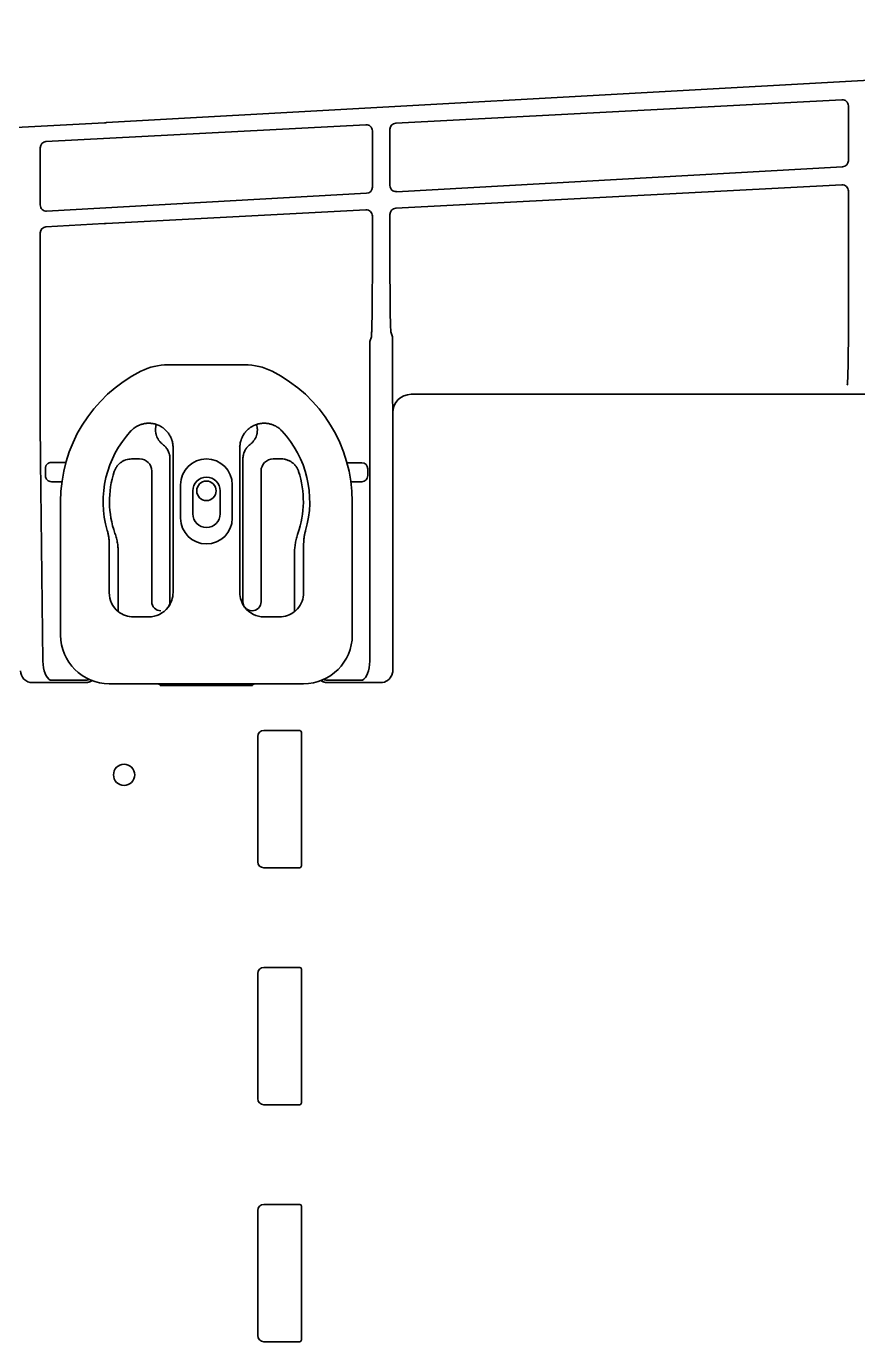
# Model space of a CAD drawing. Extents: x 5819 to 10669, y -850 to 3886.
# Drawn here: x 8893.1 to 9029.9, y 3553.2 to 3769.7 of the extents above; entities that cross this region are included whole.
import ezdxf

# ---------------------------------------------------------------- set-up
doc = ezdxf.new("R2010")
doc.units = 0
doc.header["$LTSCALE"] = 5
doc.layers.add('1', color=7, linetype='CONTINUOUS', true_color=0xffffff)

msp = doc.modelspace()

# ---------------------------------------------------------------- linework, layer by layer
at = {"layer": '1', "color": 7, "linetype": 'Continuous', "lineweight": 35}
for p, q in [((9190.67, 3769.74), (8906.29, 3753.89)), ((8953.87, 3753.8), (9027.31, 3757.65)), ((9028.37, 3756.66), (9028.37, 3747.62)), ((8905.96, 3753.87), (8803.12, 3748.3)), ((8896.31, 3750.76), (8948.97, 3753.54)), ((8950.03, 3752.54), (8950.03, 3743.25)), ((8952.92, 3743.52), (8952.92, 3752.8)), ((8895.37, 3740.33), (8895.37, 3749.76)), ((9027.42, 3746.62), (8953.98, 3742.52)), ((9027.31, 3743.63), (8953.87, 3739.78)), ((8949.08, 3742.25), (8896.42, 3739.33)), ((9028.37, 3717.7), (9028.37, 3742.64)), ((8906.21, 3737.27), (8948.97, 3739.52)), ((8896.31, 3736.74), (8905.88, 3737.26)), ((8950.03, 3738.52), (8950.03, 3728.13)), ((8952.92, 3738.78), (8952.92, 3728.15)), ((8895.37, 3735.74), (8895.37, 3705.87)), ((8949.87, 3718.64), (8949.6, 3717.84)), ((8949.6, 3717.84), (8949.6, 3665.22)), ((8953.07, 3719.46), (8953.34, 3718.64)), ((8953.36, 3717.84), (8953.36, 3709.46)), ((8916.42, 3714.03), (8929.03, 3714.03)), ((8956.4, 3709.17), (8956.4, 3709.17)), ((9103.32, 3709.17), (8956.4, 3709.17)), ((8953.39, 3706.21), (8953.4, 3706.17)), ((8953.4, 3706.17), (8953.4, 3663.78)), ((8917.22, 3676.53), (8917.22, 3700.4)), ((8928.22, 3700.4), (8928.22, 3676.53)), ((8895.41, 3698.27), (8895.81, 3665.22)), ((8911.72, 3698.53), (8910.4, 3698.53)), ((8916.72, 3698.53), (8916.72, 3675.03)), ((8928.72, 3675.03), (8928.72, 3698.53)), ((8935.04, 3698.53), (8933.72, 3698.53)), ((8896.22, 3695.77), (8896.22, 3696.99)), ((8897.31, 3697.95), (8899.6, 3697.95)), ((8899.58, 3697.88), (8899.58, 3697.88)), ((8913.72, 3675.03), (8913.72, 3696.53)), ((8931.72, 3696.53), (8931.72, 3675.03)), ((8945.87, 3697.88), (8948.28, 3697.88)), ((8945.87, 3697.88), (8945.87, 3697.88)), ((8948.28, 3697.88), (8948.28, 3697.88)), ((8949.28, 3696.88), (8949.28, 3696.88)), ((8949.28, 3695.77), (8949.28, 3696.88)), ((8898.94, 3694.77), (8897.22, 3694.77)), ((8897.22, 3694.77), (8897.22, 3694.77)), ((8918.47, 3694.28), (8918.47, 3688.78)), ((8926.97, 3688.78), (8926.97, 3694.28)), ((8948.28, 3694.77), (8946.5, 3694.77)), ((8948.28, 3694.77), (8948.28, 3694.77)), ((8949.28, 3695.77), (8949.28, 3695.77)), ((8920.47, 3693.28), (8920.47, 3689.48)), ((8924.97, 3689.48), (8924.97, 3693.28)), ((8898.72, 3669.53), (8898.72, 3691.53)), ((8946.72, 3691.53), (8946.72, 3669.53)), ((8918.47, 3688.78), (8918.46, 3688.78)), ((8906.72, 3684.53), (8906.72, 3676.53)), ((8908.22, 3682.97), (8908.22, 3673.4)), ((8937.22, 3673.4), (8937.22, 3682.97)), ((8938.72, 3676.53), (8938.72, 3684.53)), ((8910.72, 3672.53), (8913.22, 3672.53)), ((8932.22, 3672.53), (8934.72, 3672.53)), ((8894.1, 3661.71), (8902.78, 3661.71)), ((8897.31, 3662.12), (8902.78, 3662.12)), ((8938.72, 3661.53), (8906.72, 3661.53)), ((8914.74, 3661.53), (8915.22, 3661.33)), ((8915.12, 3661.23), (8915.12, 3661.37)), ((8915.22, 3661.33), (8930.22, 3661.33)), ((8930.22, 3661.33), (8930.63, 3661.49)), ((8930.32, 3661.37), (8930.32, 3661.23)), ((8942.66, 3661.71), (8942.91, 3661.71)), ((8942.67, 3662.12), (8948.1, 3662.12)), ((8942.91, 3661.71), (8951.38, 3661.71)), ((8953.26, 3663.05), (8953.3, 3663.14)), ((8930.32, 3661.23), (8915.12, 3661.23)), ((8931.17, 3632.23), (8931.17, 3652.83)), ((8932.17, 3653.83), (8938.07, 3653.83)), ((8938.37, 3653.53), (8938.37, 3631.53)), ((8938.07, 3631.23), (8932.17, 3631.23)), ((8931.17, 3593.23), (8931.17, 3613.83)), ((8932.17, 3614.83), (8938.07, 3614.83)), ((8938.37, 3614.53), (8938.37, 3592.53)), ((8938.07, 3592.23), (8932.17, 3592.23)), ((8931.17, 3554.23), (8931.17, 3574.83)), ((8932.17, 3575.83), (8938.07, 3575.83)), ((8938.37, 3575.53), (8938.37, 3553.53)), ((8938.07, 3553.23), (8932.17, 3553.23))]:
    msp.add_line(p, q, dxfattribs=at)
msp.add_circle((8922.72, 3693.28), 1.6, dxfattribs=at)
for centre, radius, start, end in [((8916.42, 3704.03), 10, 90, 116.7655), ((8929.03, 3704.03), 10, 63.2345, 90), ((8922.72, 3691.53), 24, 116.7655, 180), ((8922.72, 3691.53), 24, 0, 63.2345), ((8922.72, 3691.53), 17, 136.9472, 196.2606), ((8922.72, 3691.53), 17, 343.7394, 43.0512), ((8922.72, 3694.28), 4.25, 0, 180), ((8922.72, 3691.53), 15.95, 162.0029, 199.2463), ((8922.72, 3691.53), 15.95, 340.7537, 17.9971), ((8922.72, 3693.28), 2.25, 0, 180), ((8922.72, 3689.48), 2.25, 180, 0), ((8922.72, 3688.78), 4.25, 180, 0), ((8906.72, 3669.53), 8, 180, 270), ((8938.72, 3669.53), 8, 270, 0), ((8932.17, 3652.83), 1, 90, 180), ((8938.07, 3653.53), 0.3, 0, 90), ((8909.17, 3646.53), 1.75, 0, 180), ((8909.17, 3646.53), 1.75, 180, 0), ((8932.17, 3632.23), 1, 180, 270), ((8938.07, 3631.53), 0.3, 270, 0), ((8932.17, 3613.83), 1, 90, 180), ((8938.07, 3614.53), 0.3, 0, 90), ((8932.17, 3593.23), 1, 180, 270), ((8938.07, 3592.53), 0.3, 270, 0), ((8932.17, 3574.83), 1, 90, 180), ((8938.07, 3575.53), 0.3, 0, 90), ((8932.17, 3554.23), 1, 180, 270), ((8938.07, 3553.53), 0.3, 270, 0)]:
    msp.add_arc(centre, radius, start, end, dxfattribs=at)
for centre, major_axis, ratio, start_param, end_param in [((9027.37, 3756.66), (-0.829, 0.56), 0.999069, 3.735813, 5.359692), ((8905.96, 3754.43), (10.7, 0.58), 0.052331, 4.709548, 4.740214), ((8949.03, 3752.54), (-0.829, 0.56), 0.999069, 3.735813, 5.359692), ((8953.92, 3752.8), (-0.996, 0.091), 0.99936, -1.425283, 0.090602), ((8896.37, 3749.76), (0.947, 0.321), 0.99941, 1.29871, 2.814595), ((9027.37, 3747.62), (0.821, 0.571), 0.999112, 4.158901, 5.674785), ((8953.92, 3743.52), (0.996, 0.089), 0.999321, 3.053132, 4.677011), ((9027.37, 3742.64), (-0.829, 0.56), 0.999069, 3.735813, 5.359692), ((8949.03, 3743.25), (0.821, 0.571), 0.999112, 4.158901, 5.674785), ((8896.37, 3740.33), (0.312, 0.954), 0.996071, 1.887026, 3.510904), ((8949.03, 3738.52), (-0.829, 0.56), 0.999069, 3.735813, 5.359692), ((8953.92, 3738.78), (-0.996, 0.091), 0.99936, -1.425283, 0.090602), ((8905.88, 3736.69), (10.7, 0.58), 0.052331, 1.537291, 1.567956), ((8896.37, 3735.74), (0.947, 0.321), 0.99941, 1.29871, 2.814595), ((8953.08, 3728.15), (0, 8.7), 0.017473, 1.570719, 3.08918), ((8953.34, 3717.84), (0, 0.8), 0.017455, -1.570796, -0.05236), ((9028.16, 3723.88), (0, 13.25), 0.017454, 3.193949, 4.226946), ((8956.4, 3706.16), (-0.95, 2.85), 0.997466, -0.32105, 1.248833), ((8895.6, 3705.87), (0, 13.25), 0.017455, 1.570796, 2.181662), ((8911.72, 3696.52), (1.42, 1.42), 0.998783, 5.498396, 7.067974), ((8933.72, 3696.52), (-1.42, 1.42), 0.998783, -0.784789, 0.784789), ((8897.31, 3698.05), (1.9, 0), 0.052408, 4.665466, 4.712389), ((8948.27, 3696.88), (0.713, 0.713), 0.991846, 5.499157, 7.067214), ((8897.22, 3695.78), (0, 1), 0.995902, 1.570796, 3.141593), ((8948.27, 3695.78), (-0.713, 0.713), 0.991846, 2.357564, 3.925621), ((8910.72, 3676.53), (2.83, 2.83), 0.999695, 2.356347, 3.251938), ((8913.22, 3676.53), (-2.83, 2.83), 0.999695, 3.290549, 3.926839), ((8932.22, 3676.53), (2.83, 2.83), 0.999695, 2.356347, 2.992639), ((8934.72, 3676.53), (-2.83, 2.83), 0.999695, 3.197702, 3.926839), ((8915.22, 3675.03), (1.06, 1.06), 0.998783, 2.356803, 3.926991), ((8915.22, 3675.03), (-1.06, 1.06), 0.998783, 3.302332, 3.926382), ((8930.22, 3675.03), (1.06, 1.06), 0.998783, 2.356803, 2.980862), ((8930.22, 3675.03), (-1.06, 1.06), 0.998783, 2.356195, 3.926382), ((8910.72, 3676.53), (2.83, 2.83), 0.999695, 3.251938, 3.926839), ((8930.22, 3675.03), (1.06, 1.06), 0.998783, 3.018958, 3.926991), ((8932.22, 3676.53), (2.83, 2.83), 0.999695, 3.006925, 3.926839), ((8934.72, 3676.53), (-2.83, 2.83), 0.999695, 2.356347, 3.031247), ((8894.12, 3663.67), (1.98, 0.31), 0.977026, 2.981477, 4.552623), ((8897.31, 3665.28), (0, 3.21), 0.466805, 1.58825, 2.942977), ((8948.1, 3665.28), (0, 3.21), 0.466805, 3.340208, 4.694936), ((8951.4, 3663.78), (0.63, 1.9), 0.999999, 4.712376, 5.034356), ((8902.78, 3663.71), (1.49, 1.34), 0.998167, 4.418866, 4.568634), ((8942.67, 3663.71), (-1.49, 1.34), 0.998167, 1.714546, 1.864295), ((8951.36, 3663.67), (-1.98, 0.31), 0.977026, 1.730562, 2.981115)]:
    msp.add_ellipse(centre, major_axis=major_axis, ratio=ratio, start_param=start_param, end_param=end_param, dxfattribs=at)
at = {"layer": '1', "color": 7, "linetype": 'Continuous', "lineweight": 35, "extrusion": (2.95823e-31, -1.17146e-15, -1)}
msp.add_ellipse((8913.22, 3676.53), major_axis=(-2.83, 2.83), ratio=0.999695, start_param=3.006925, end_param=3.926839, dxfattribs=at)
at = {"layer": '1', "color": 7, "linetype": 'Continuous', "lineweight": 35}
for points, knots in [([(8950.03, 3728.13), (8950.03, 3728.06), (8950.03, 3727.99), (8950.03, 3727.84), (8950.03, 3727.62), (8950.02, 3727.4), (8950.02, 3726.97), (8950.02, 3726.39), (8950.02, 3725.83), (8950.02, 3725.41), (8950.02, 3725.27), (8950.02, 3724.99), (8950.01, 3724.86), (8950.01, 3724.45), (8950.01, 3724.19), (8950, 3723.68), (8950, 3723.43), (8950, 3723.07), (8950, 3722.95), (8949.99, 3722.77), (8949.99, 3722.71), (8949.99, 3722.6), (8949.99, 3722.54), (8949.99, 3722.26), (8949.98, 3722.04), (8949.97, 3721.42), (8949.96, 3721.05), (8949.95, 3720.68), (8949.95, 3720.64), (8949.95, 3720.56), (8949.95, 3720.52), (8949.95, 3720.4), (8949.95, 3720.32), (8949.94, 3720.1), (8949.93, 3719.97), (8949.93, 3719.78), (8949.92, 3719.72), (8949.92, 3719.63), (8949.92, 3719.6), (8949.92, 3719.54), (8949.92, 3719.51), (8949.91, 3719.38), (8949.91, 3719.27), (8949.9, 3719.08), (8949.89, 3718.99), (8949.88, 3718.86), (8949.88, 3718.81), (8949.88, 3718.75), (8949.88, 3718.72), (8949.87, 3718.68), (8949.87, 3718.66), (8949.87, 3718.65), (8949.87, 3718.64)], [0, 0, 0, 0, 0.015625, 0.015625, 0.03125, 0.0625, 0.0625, 0.125, 0.1875, 0.1875, 0.21875, 0.21875, 0.25, 0.25, 0.3125, 0.3125, 0.375, 0.375, 0.40625, 0.40625, 0.421875, 0.421875, 0.4375, 0.4375, 0.5, 0.5, 0.625, 0.625, 0.640625, 0.640625, 0.65625, 0.65625, 0.6875, 0.6875, 0.75, 0.75, 0.78125, 0.78125, 0.796875, 0.796875, 0.8125, 0.8125, 0.875, 0.875, 0.9375, 0.9375, 0.96875, 0.96875, 0.984375, 0.992187, 0.992187, 1, 1, 1, 1]), ([(8953.36, 3709.46), (8953.36, 3709.42), (8953.36, 3709.38), (8953.36, 3709.31), (8953.36, 3709.27), (8953.36, 3709.15), (8953.36, 3709.07), (8953.36, 3708.92), (8953.36, 3708.84), (8953.36, 3708.73), (8953.36, 3708.69), (8953.36, 3708.62), (8953.36, 3708.58), (8953.36, 3708.39), (8953.36, 3708.25), (8953.36, 3707.97), (8953.36, 3707.83), (8953.37, 3707.56), (8953.37, 3707.43), (8953.37, 3707.18), (8953.37, 3707.05), (8953.38, 3706.81), (8953.38, 3706.68), (8953.38, 3706.5), (8953.38, 3706.45), (8953.38, 3706.36), (8953.38, 3706.31), (8953.38, 3706.27), (8953.39, 3706.24), (8953.39, 3706.22), (8953.39, 3706.21)], [0, 0, 0, 0, 0.03125, 0.03125, 0.0625, 0.0625, 0.125, 0.125, 0.1875, 0.1875, 0.21875, 0.21875, 0.25, 0.25, 0.375, 0.375, 0.5, 0.5, 0.625, 0.625, 0.75, 0.75, 0.875, 0.875, 0.9375, 0.9375, 0.96875, 0.984375, 0.984375, 1, 1, 1, 1]), ([(8914.48, 3704.2), (8914.3, 3704.26), (8914.11, 3704.31), (8913.74, 3704.37), (8913.55, 3704.39), (8913.32, 3704.4), (8913.27, 3704.4), (8913.17, 3704.4), (8913.12, 3704.4), (8912.98, 3704.4), (8912.89, 3704.39), (8912.6, 3704.36), (8912.42, 3704.32), (8912.14, 3704.25), (8912.05, 3704.23), (8911.92, 3704.18), (8911.87, 3704.17), (8911.78, 3704.13), (8911.74, 3704.12), (8911.52, 3704.02), (8911.35, 3703.94), (8911.02, 3703.75), (8910.87, 3703.64), (8910.68, 3703.49), (8910.64, 3703.46), (8910.57, 3703.4), (8910.47, 3703.3), (8910.37, 3703.2), (8910.3, 3703.13)], [0, 0, 0, 0, 0.125, 0.125, 0.25, 0.25, 0.28125, 0.28125, 0.3125, 0.3125, 0.375, 0.375, 0.5, 0.5, 0.5625, 0.5625, 0.59375, 0.59375, 0.625, 0.625, 0.75, 0.75, 0.875, 0.875, 0.90625, 0.90625, 0.9375, 1, 1, 1, 1]), ([(8914.48, 3704.2), (8914.43, 3704.05), (8914.4, 3703.91), (8914.37, 3703.72), (8914.37, 3703.68), (8914.36, 3703.6), (8914.35, 3703.56), (8914.35, 3703.45), (8914.34, 3703.37), (8914.34, 3703.14), (8914.36, 3702.99), (8914.39, 3702.76), (8914.41, 3702.69), (8914.43, 3702.58), (8914.44, 3702.54), (8914.46, 3702.47), (8914.48, 3702.43), (8914.53, 3702.25), (8914.59, 3702.11), (8914.69, 3701.9), (8914.75, 3701.8), (8914.81, 3701.7), (8914.85, 3701.64), (8914.88, 3701.61), (8914.99, 3701.45), (8915.08, 3701.33), (8915.3, 3701.11), (8915.41, 3701.01), (8915.53, 3700.92)], [0, 0, 0, 0, 0.125, 0.125, 0.15625, 0.15625, 0.1875, 0.1875, 0.25, 0.25, 0.375, 0.375, 0.4375, 0.4375, 0.46875, 0.46875, 0.5, 0.5, 0.625, 0.625, 0.6875, 0.71875, 0.71875, 0.75, 0.75, 0.875, 0.875, 1, 1, 1, 1]), ([(8917.22, 3700.4), (8917.22, 3700.61), (8917.21, 3700.82), (8917.14, 3701.23), (8917.09, 3701.43), (8917.02, 3701.66), (8917.01, 3701.68), (8917, 3701.73), (8916.99, 3701.76), (8916.96, 3701.83), (8916.94, 3701.88), (8916.88, 3702.02), (8916.84, 3702.12), (8916.7, 3702.4), (8916.59, 3702.57), (8916.44, 3702.79), (8916.4, 3702.83), (8916.36, 3702.89), (8916.34, 3702.91), (8916.31, 3702.95), (8916.22, 3703.05), (8916.13, 3703.15), (8915.91, 3703.37), (8915.76, 3703.51), (8915.55, 3703.66), (8915.5, 3703.69), (8915.42, 3703.75), (8915.37, 3703.78), (8915.24, 3703.86), (8915.15, 3703.91), (8914.87, 3704.05), (8914.68, 3704.13), (8914.48, 3704.2)], [0, 0, 0, 0, 0.125, 0.125, 0.25, 0.25, 0.265625, 0.265625, 0.28125, 0.28125, 0.3125, 0.3125, 0.375, 0.375, 0.5, 0.5, 0.53125, 0.53125, 0.546875, 0.546875, 0.5625, 0.625, 0.625, 0.75, 0.75, 0.78125, 0.78125, 0.8125, 0.8125, 0.875, 0.875, 1, 1, 1, 1]), ([(8930.97, 3704.2), (8930.77, 3704.13), (8930.58, 3704.05), (8930.3, 3703.91), (8930.21, 3703.86), (8930.07, 3703.78), (8930.03, 3703.75), (8929.94, 3703.69), (8929.9, 3703.66), (8929.69, 3703.51), (8929.53, 3703.37), (8929.31, 3703.15), (8929.22, 3703.05), (8929.14, 3702.95), (8929.11, 3702.91), (8929.09, 3702.89), (8929.04, 3702.83), (8929.01, 3702.79), (8928.86, 3702.57), (8928.75, 3702.4), (8928.61, 3702.12), (8928.56, 3702.02), (8928.51, 3701.88), (8928.49, 3701.83), (8928.46, 3701.76), (8928.45, 3701.73), (8928.43, 3701.68), (8928.42, 3701.66), (8928.35, 3701.43), (8928.3, 3701.23), (8928.24, 3700.82), (8928.22, 3700.61), (8928.22, 3700.4)], [0, 0, 0, 0, 0.125, 0.125, 0.1875, 0.1875, 0.21875, 0.21875, 0.25, 0.25, 0.375, 0.375, 0.4375, 0.453125, 0.453125, 0.46875, 0.46875, 0.5, 0.5, 0.625, 0.625, 0.6875, 0.6875, 0.71875, 0.71875, 0.734375, 0.734375, 0.75, 0.75, 0.875, 0.875, 1, 1, 1, 1]), ([(8929.91, 3700.92), (8930.03, 3701.01), (8930.15, 3701.11), (8930.36, 3701.33), (8930.46, 3701.45), (8930.57, 3701.61), (8930.59, 3701.64), (8930.63, 3701.7), (8930.7, 3701.8), (8930.75, 3701.9), (8930.85, 3702.11), (8930.91, 3702.25), (8930.97, 3702.43), (8930.98, 3702.47), (8931, 3702.54), (8931.01, 3702.58), (8931.04, 3702.69), (8931.05, 3702.76), (8931.09, 3702.99), (8931.1, 3703.14), (8931.1, 3703.37), (8931.1, 3703.45), (8931.09, 3703.56), (8931.09, 3703.6), (8931.08, 3703.68), (8931.07, 3703.72), (8931.05, 3703.91), (8931.01, 3704.05), (8930.97, 3704.2)], [0, 0, 0, 0, 0.125, 0.125, 0.25, 0.25, 0.28125, 0.28125, 0.3125, 0.375, 0.375, 0.5, 0.5, 0.53125, 0.53125, 0.5625, 0.5625, 0.625, 0.625, 0.75, 0.75, 0.8125, 0.8125, 0.84375, 0.84375, 0.875, 0.875, 1, 1, 1, 1]), ([(8935.15, 3703.13), (8935.01, 3703.27), (8934.88, 3703.4), (8934.58, 3703.64), (8934.43, 3703.74), (8934.22, 3703.87), (8934.18, 3703.89), (8934.1, 3703.94), (8934.05, 3703.96), (8933.93, 3704.02), (8933.84, 3704.06), (8933.58, 3704.17), (8933.4, 3704.23), (8933.12, 3704.3), (8933.03, 3704.32), (8932.89, 3704.35), (8932.84, 3704.35), (8932.75, 3704.37), (8932.7, 3704.37), (8932.46, 3704.4), (8932.27, 3704.41), (8931.9, 3704.39), (8931.71, 3704.37), (8931.47, 3704.33), (8931.42, 3704.32), (8931.33, 3704.3), (8931.19, 3704.27), (8931.06, 3704.23), (8930.97, 3704.2)], [0, 0, 0, 0, 0.125, 0.125, 0.25, 0.25, 0.28125, 0.28125, 0.3125, 0.3125, 0.375, 0.375, 0.5, 0.5, 0.5625, 0.5625, 0.59375, 0.59375, 0.625, 0.625, 0.75, 0.75, 0.875, 0.875, 0.90625, 0.90625, 0.9375, 1, 1, 1, 1]), ([(8915.53, 3700.92), (8915.63, 3700.85), (8915.71, 3700.77), (8915.88, 3700.62), (8915.96, 3700.53), (8916.07, 3700.4), (8916.12, 3700.33), (8916.17, 3700.26), (8916.21, 3700.21), (8916.22, 3700.19), (8916.3, 3700.07), (8916.36, 3699.97), (8916.46, 3699.76), (8916.51, 3699.66), (8916.56, 3699.49), (8916.58, 3699.44), (8916.61, 3699.36), (8916.61, 3699.33), (8916.63, 3699.27), (8916.64, 3699.24), (8916.67, 3699.1), (8916.71, 3698.88), (8916.72, 3698.64), (8916.72, 3698.53)], [0, 0, 0, 0, 0.125, 0.125, 0.25, 0.25, 0.3125, 0.34375, 0.34375, 0.375, 0.375, 0.5, 0.5, 0.625, 0.625, 0.6875, 0.6875, 0.71875, 0.71875, 0.75, 0.75, 0.875, 1, 1, 1, 1]), ([(8928.72, 3698.53), (8928.72, 3698.64), (8928.73, 3698.76), (8928.76, 3698.99), (8928.78, 3699.1), (8928.81, 3699.27), (8928.83, 3699.32), (8928.85, 3699.41), (8928.86, 3699.43), (8928.88, 3699.49), (8928.89, 3699.52), (8928.94, 3699.65), (8928.98, 3699.76), (8929.09, 3699.97), (8929.14, 3700.06), (8929.24, 3700.21), (8929.27, 3700.26), (8929.32, 3700.33), (8929.34, 3700.35), (8929.37, 3700.4), (8929.39, 3700.42), (8929.49, 3700.53), (8929.64, 3700.7), (8929.82, 3700.85), (8929.91, 3700.92)], [0, 0, 0, 0, 0.125, 0.125, 0.25, 0.25, 0.3125, 0.3125, 0.34375, 0.34375, 0.375, 0.375, 0.5, 0.5, 0.625, 0.625, 0.6875, 0.6875, 0.71875, 0.71875, 0.75, 0.75, 0.875, 1, 1, 1, 1]), ([(8910.4, 3698.53), (8910.25, 3698.53), (8910.09, 3698.51), (8909.78, 3698.46), (8909.63, 3698.43), (8909.44, 3698.37), (8909.4, 3698.35), (8909.33, 3698.33), (8909.22, 3698.28), (8909.11, 3698.24), (8908.91, 3698.13), (8908.77, 3698.05), (8908.61, 3697.93), (8908.58, 3697.91), (8908.52, 3697.86), (8908.49, 3697.83), (8908.4, 3697.76), (8908.34, 3697.7), (8908.17, 3697.54), (8908.07, 3697.42), (8907.96, 3697.26), (8907.94, 3697.23), (8907.89, 3697.16), (8907.87, 3697.13), (8907.81, 3697.03), (8907.77, 3696.96), (8907.66, 3696.75), (8907.6, 3696.6), (8907.55, 3696.45)], [0, 0, 0, 0, 0.125, 0.125, 0.25, 0.25, 0.28125, 0.28125, 0.3125, 0.375, 0.375, 0.5, 0.5, 0.53125, 0.53125, 0.5625, 0.5625, 0.625, 0.625, 0.75, 0.75, 0.78125, 0.78125, 0.8125, 0.8125, 0.875, 0.875, 1, 1, 1, 1]), ([(8937.89, 3696.45), (8937.84, 3696.6), (8937.78, 3696.75), (8937.64, 3697.03), (8937.56, 3697.16), (8937.44, 3697.32), (8937.42, 3697.35), (8937.37, 3697.41), (8937.3, 3697.51), (8937.22, 3697.59), (8937.05, 3697.76), (8936.93, 3697.86), (8936.77, 3697.98), (8936.74, 3698), (8936.68, 3698.04), (8936.64, 3698.06), (8936.54, 3698.12), (8936.47, 3698.16), (8936.26, 3698.27), (8936.12, 3698.33), (8935.93, 3698.39), (8935.9, 3698.4), (8935.82, 3698.42), (8935.78, 3698.43), (8935.67, 3698.46), (8935.59, 3698.48), (8935.36, 3698.51), (8935.2, 3698.53), (8935.04, 3698.53)], [0, 0, 0, 0, 0.125, 0.125, 0.25, 0.25, 0.28125, 0.28125, 0.3125, 0.375, 0.375, 0.5, 0.5, 0.53125, 0.53125, 0.5625, 0.5625, 0.625, 0.625, 0.75, 0.75, 0.78125, 0.78125, 0.8125, 0.8125, 0.875, 0.875, 1, 1, 1, 1]), ([(8896.22, 3696.99), (8896.22, 3697), (8896.22, 3697.02), (8896.23, 3697.06), (8896.23, 3697.08), (8896.23, 3697.13), (8896.24, 3697.16), (8896.25, 3697.21), (8896.25, 3697.23), (8896.26, 3697.26), (8896.27, 3697.28), (8896.28, 3697.32), (8896.29, 3697.35), (8896.32, 3697.41), (8896.33, 3697.44), (8896.36, 3697.49), (8896.38, 3697.51), (8896.41, 3697.56), (8896.43, 3697.58), (8896.47, 3697.63), (8896.49, 3697.65), (8896.53, 3697.69), (8896.56, 3697.71), (8896.6, 3697.75), (8896.63, 3697.77), (8896.7, 3697.82), (8896.76, 3697.85), (8896.83, 3697.88), (8896.85, 3697.88), (8896.88, 3697.89), (8896.9, 3697.9), (8896.95, 3697.91), (8896.98, 3697.92), (8897.05, 3697.94), (8897.08, 3697.94), (8897.15, 3697.95), (8897.19, 3697.95), (8897.22, 3697.95)], [0, 0, 0, 0, 0.03125, 0.03125, 0.0625, 0.0625, 0.125, 0.125, 0.15625, 0.15625, 0.1875, 0.1875, 0.25, 0.25, 0.3125, 0.3125, 0.375, 0.375, 0.4375, 0.4375, 0.5, 0.5, 0.5625, 0.5625, 0.625, 0.625, 0.75, 0.75, 0.78125, 0.78125, 0.8125, 0.8125, 0.875, 0.875, 0.9375, 0.9375, 1, 1, 1, 1]), ([(8907.66, 3686.27), (8907.76, 3686), (8907.84, 3685.73), (8907.98, 3685.19), (8908.09, 3684.65), (8908.16, 3684.09), (8908.21, 3683.54), (8908.22, 3683.26), (8908.22, 3682.97)], [0, 0, 0, 0, 0.25, 0.25, 0.5, 0.75, 0.75, 1, 1, 1, 1]), ([(8937.22, 3682.97), (8937.22, 3683.26), (8937.23, 3683.54), (8937.28, 3684.09), (8937.35, 3684.65), (8937.47, 3685.19), (8937.61, 3685.73), (8937.69, 3686), (8937.78, 3686.27)], [0, 0, 0, 0, 0.25, 0.25, 0.5, 0.75, 0.75, 1, 1, 1, 1]), ([(8937.71, 3673.86), (8937.68, 3673.83), (8937.65, 3673.8), (8937.6, 3673.75), (8937.58, 3673.72), (8937.54, 3673.68), (8937.52, 3673.67), (8937.5, 3673.64), (8937.48, 3673.63), (8937.44, 3673.6), (8937.42, 3673.57), (8937.38, 3673.54), (8937.37, 3673.53), (8937.34, 3673.51), (8937.33, 3673.5), (8937.31, 3673.48), (8937.3, 3673.47), (8937.28, 3673.46), (8937.27, 3673.45), (8937.25, 3673.43), (8937.23, 3673.42), (8937.22, 3673.41), (8937.22, 3673.41), (8937.22, 3673.41), (8937.21, 3673.41), (8937.21, 3673.41)], [0, 0, 0, 0, 0.134778, 0.134778, 0.269557, 0.269557, 0.336946, 0.336946, 0.404335, 0.404335, 0.539113, 0.539113, 0.606503, 0.606503, 0.673892, 0.673892, 0.741281, 0.741281, 0.80867, 0.80867, 0.943449, 0.943449, 0.977143, 0.977143, 1, 1, 1, 1]), ([(8897.02, 3662.13), (8897.06, 3662.12), (8897.11, 3662.12), (8897.21, 3662.12), (8897.26, 3662.12), (8897.31, 3662.12)], [0, 0, 0, 0, 0.5, 0.5, 1, 1, 1, 1]), ([(8902.78, 3662.12), (8902.84, 3662.12), (8902.9, 3662.12), (8903.01, 3662.13), (8903.07, 3662.14), (8903.19, 3662.16), (8903.24, 3662.17), (8903.33, 3662.2), (8903.35, 3662.21), (8903.41, 3662.23), (8903.43, 3662.24), (8903.46, 3662.26)], [0, 0, 0, 0, 0.25, 0.25, 0.5, 0.5, 0.75, 0.75, 0.875, 0.875, 1, 1, 1, 1]), ([(8902.78, 3661.71), (8902.79, 3661.71), (8902.8, 3661.71), (8902.83, 3661.71), (8902.85, 3661.71), (8902.87, 3661.71), (8902.89, 3661.71), (8902.91, 3661.71), (8902.94, 3661.71), (8902.96, 3661.72), (8902.98, 3661.72), (8903, 3661.72), (8903.02, 3661.72), (8903.04, 3661.73), (8903.07, 3661.73), (8903.09, 3661.73), (8903.11, 3661.74), (8903.13, 3661.74), (8903.15, 3661.74), (8903.17, 3661.75), (8903.2, 3661.75), (8903.22, 3661.76), (8903.24, 3661.76), (8903.26, 3661.77), (8903.28, 3661.77), (8903.3, 3661.78), (8903.32, 3661.78), (8903.35, 3661.79), (8903.37, 3661.79), (8903.39, 3661.8), (8903.41, 3661.81), (8903.43, 3661.81), (8903.45, 3661.82), (8903.47, 3661.83), (8903.49, 3661.84), (8903.51, 3661.84), (8903.53, 3661.85), (8903.55, 3661.86), (8903.57, 3661.87), (8903.59, 3661.88), (8903.61, 3661.89), (8903.63, 3661.89), (8903.63, 3661.9)], [0, 0, 0, 0, 0.024913, 0.049823, 0.074731, 0.099637, 0.124542, 0.149446, 0.17435, 0.199254, 0.22416, 0.249067, 0.273976, 0.298889, 0.323805, 0.348725, 0.37365, 0.39858, 0.423516, 0.448458, 0.473408, 0.498365, 0.52333, 0.548304, 0.573288, 0.598282, 0.623286, 0.648301, 0.673328, 0.698368, 0.72342, 0.748486, 0.773565, 0.798659, 0.823768, 0.848893, 0.874034, 0.899192, 0.924367, 0.949559, 0.97477, 1, 1, 1, 1]), ([(8930.63, 3661.49), (8930.63, 3661.5), (8930.64, 3661.5), (8930.67, 3661.5), (8930.68, 3661.5), (8930.7, 3661.51), (8930.71, 3661.51), (8930.74, 3661.51), (8930.75, 3661.51), (8930.78, 3661.51), (8930.79, 3661.51), (8930.82, 3661.51), (8930.83, 3661.51), (8930.85, 3661.52), (8930.86, 3661.52), (8930.87, 3661.52)], [0, 0, 0, 0, 0.25, 0.25, 0.375, 0.375, 0.5, 0.5, 0.625, 0.625, 0.75, 0.75, 0.875, 0.875, 1, 1, 1, 1]), ([(8941.81, 3661.9), (8941.82, 3661.89), (8941.83, 3661.89), (8941.85, 3661.88), (8941.87, 3661.87), (8941.89, 3661.86), (8941.91, 3661.85), (8941.93, 3661.84), (8941.95, 3661.84), (8941.98, 3661.83), (8942, 3661.82), (8942.02, 3661.81), (8942.04, 3661.81), (8942.06, 3661.8), (8942.08, 3661.79), (8942.1, 3661.79), (8942.12, 3661.78), (8942.14, 3661.78), (8942.16, 3661.77), (8942.19, 3661.77), (8942.21, 3661.76), (8942.23, 3661.76), (8942.25, 3661.75), (8942.27, 3661.75), (8942.29, 3661.74), (8942.31, 3661.74), (8942.34, 3661.74), (8942.36, 3661.73), (8942.38, 3661.73), (8942.4, 3661.73), (8942.42, 3661.72), (8942.44, 3661.72), (8942.47, 3661.72), (8942.49, 3661.72), (8942.51, 3661.71), (8942.53, 3661.71), (8942.55, 3661.71), (8942.58, 3661.71), (8942.6, 3661.71), (8942.62, 3661.71), (8942.64, 3661.71), (8942.66, 3661.71), (8942.66, 3661.71)], [0, 0, 0, 0, 0.02523, 0.050441, 0.075634, 0.100809, 0.125967, 0.151108, 0.176232, 0.201342, 0.226436, 0.251516, 0.276581, 0.301633, 0.326673, 0.3517, 0.376715, 0.40172, 0.426713, 0.451697, 0.476671, 0.501637, 0.526594, 0.551543, 0.576486, 0.601422, 0.626352, 0.651276, 0.676196, 0.701112, 0.726025, 0.750934, 0.775841, 0.800747, 0.825651, 0.850555, 0.875459, 0.900363, 0.925269, 0.950177, 0.975087, 1, 1, 1, 1]), ([(8941.98, 3662.26), (8942.04, 3662.23), (8942.09, 3662.21), (8942.2, 3662.18), (8942.26, 3662.16), (8942.34, 3662.14), (8942.37, 3662.14), (8942.43, 3662.13), (8942.46, 3662.13), (8942.55, 3662.12), (8942.61, 3662.12), (8942.67, 3662.12)], [0, 0, 0, 0, 0.25, 0.25, 0.5, 0.5, 0.625, 0.625, 0.75, 0.75, 1, 1, 1, 1]), ([(8948.1, 3662.12), (8948.15, 3662.12), (8948.2, 3662.12), (8948.3, 3662.12), (8948.35, 3662.12), (8948.4, 3662.13)], [0, 0, 0, 0, 0.5, 0.5, 1, 1, 1, 1])]:
    msp.add_open_spline(points, degree=3, knots=knots, dxfattribs=at)
for points in [[(8928.22, 3700.4), (8928.2, 3700.45), (8928.18, 3700.5), (8928.16, 3700.55)], [(8906.4, 3686.77), (8906.46, 3686.58), (8906.55, 3686.22), (8906.65, 3685.66), (8906.71, 3685.1), (8906.72, 3684.72), (8906.72, 3684.53)], [(8938.72, 3684.53), (8938.72, 3684.72), (8938.74, 3685.1), (8938.8, 3685.66), (8938.9, 3686.22), (8938.99, 3686.58), (8939.04, 3686.77)], [(8916.41, 3674.1), (8916.42, 3674.12), (8916.43, 3674.13), (8916.44, 3674.15)], [(8929.04, 3674.1), (8929.03, 3674.12), (8929.02, 3674.13), (8929.01, 3674.15)]]:
    msp.add_open_spline(points, degree=3, dxfattribs=at)

doc.saveas('drawing.dxf')
